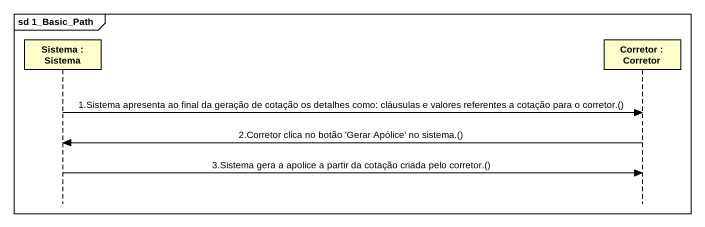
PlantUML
@startuml
mainframe sd 1_Basic_Path
hide footbox
participant "Sistema : Sistema" as Sistema
participant "Corretor : Corretor" as Corretor

Sistema -> Corretor : 1.Sistema apresenta ao final da geração de cotação os detalhes como: cláusulas e valores referentes a cotação para o corretor.()
Corretor -> Sistema : 2.Corretor clica no botão 'Gerar Apólice' no sistema.()
Sistema -> Corretor : 3.Sistema gera a apolice a partir da cotação criada pelo corretor.()
@enduml
